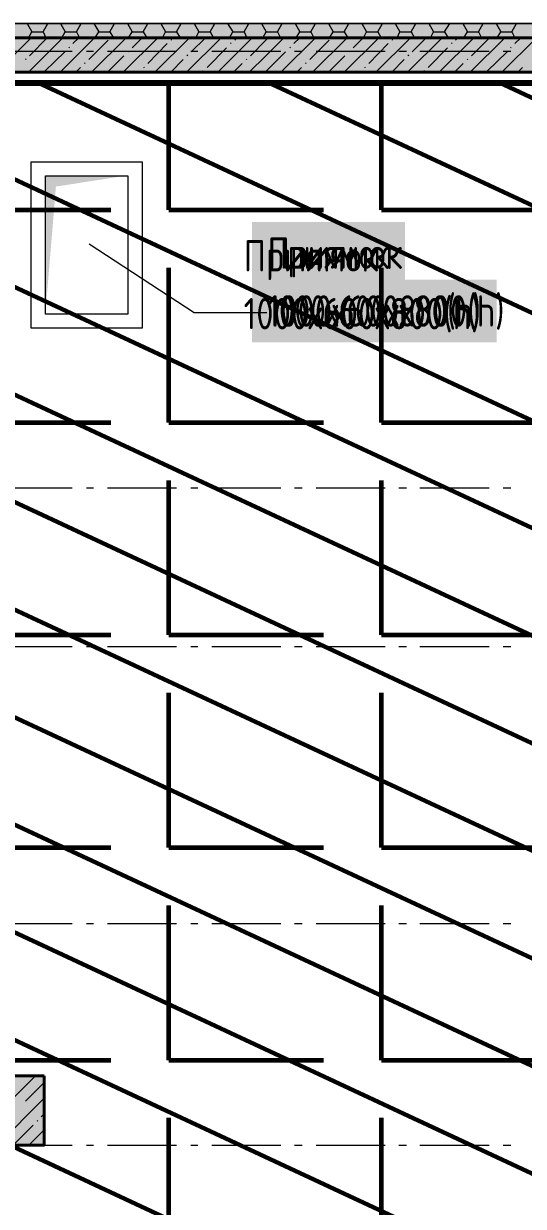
# Model space of a CAD drawing. Header units: millimetres. Extents: x -164500 to 426394, y -23753 to 102118.
# Drawn here: x -55198 to -51586, y 13528 to 22080 of the extents above; entities that cross this region are included whole.
import ezdxf

# ---------------------------------------------------------------- set-up
doc = ezdxf.new("R2010")
doc.units = ezdxf.units.MM
for name, color, linetype, lineweight in [('0) шлифовка', 5, 'Continuous', 60), ('192 подвал стенки 0.2м гидроиз', 6, 'Continuous', 60), ('414 скб подвал', 160, 'Continuous', 60)]:
    doc.layers.add(name, color=color, linetype=linetype, lineweight=lineweight)
doc.layers.add('PDF _Геометрия', color=7, linetype='Continuous', true_color=0x1f1f1f)
doc.layers.add('PDF _Сплошная заливка', color=7, linetype='Continuous', true_color=0xffffff)
doc.layers.add('PDF _Текст', color=7, linetype='Continuous')
doc.styles.get("Standard").update_dxf_attribs({"font": 'ГОСТ тип А.ttf'})
doc.styles.add('СПДС', font='ГОСТ тип А.ttf', dxfattribs={"width": 0.9})
doc.linetypes.add('зигзаг', pattern='A,0.00254,-5.08,[131,ltypeshp.shx,S=5.08,R=0,X=-5.08,Y=0],-10.16,[131,ltypeshp.shx,S=5.08,R=180,X=5.08,Y=0],-5.08', length=20.32254)

msp = doc.modelspace()

# ---------------------------------------------------------------- hatches: boundary and pattern name
at = {"layer": '0) шлифовка', "true_color": 0x2776bb}
h = msp.add_hatch(dxfattribs=at)
h.set_pattern_fill('ANSI31', color=152, scale=222, angle=110)
h.set_pattern_definition([(155, (205553.1, 26879), (-297.8825, -638.811), [])])
h.paths.add_polyline_path([(-45805.689, 11171.427), (-55345.934, 11171.427), (-55345.934, 21656.377), (-45805.689, 21656.377)])
at = {"layer": '414 скб подвал'}
h = msp.add_hatch(dxfattribs=at)
h.set_pattern_fill('ANGLE', color=256, scale=220)
h.set_pattern_definition([(0, (205553.1, 26879), (0, 1536.7), [1117.6, -419.1]), (90, (205553.1, 26879), (-1536.7, 9e-14), [1117.6, -419.1])])
h.paths.add_polyline_path([(-45805.689, 11171.427), (-55345.934, 11171.427), (-55345.934, 21656.377), (-45805.689, 21656.377)])
at = {"layer": 'PDF _Сплошная заливка', "linetype": 'зигзаг', "transparency": 33554559}
h = msp.add_hatch(color=256, dxfattribs=at)
h.paths.add_polyline_path([(-50592.757, 21728.394), (-50592.757, 21978.339), (-53448.052, 21978.339), (-53448.052, 21728.394)])
h.paths.add_polyline_path([(-50092.869, 21978.339), (-50092.869, 21728.394), (-45792.98, 21728.394), (-45792.98, 21978.339)])
msp.add_hatch(color=7, dxfattribs=at).paths.add_polyline_path([(-54498.666, 20974.325), (-54473.265, 20978.559), (-54473.265, 20978.562), (-55040.918, 20978.562), (-55040.918, 19983.021), (-54968.9, 20847.235), (-54964.663, 20902.307), (-54935.009, 20906.544), (-54909.591, 20910.78), (-54879.937, 20915.016), (-54854.518, 20919.253), (-54824.864, 20923.489), (-54774.028, 20931.962), (-54744.374, 20936.198), (-54718.955, 20940.434), (-54689.301, 20944.671), (-54663.883, 20948.907), (-54634.229, 20953.144), (-54583.392, 20961.616), (-54553.738, 20965.853), (-54528.32, 20970.089)])

# ---------------------------------------------------------------- linework, layer by layer
at = {"layer": '0) шлифовка'}
msp.add_lwpolyline([(-45805.689, 11171.427), (-55345.934, 11171.427), (-55345.934, 21656.377), (-45805.689, 21656.377)], close=True, dxfattribs=at)
at = {"layer": '192 подвал стенки 0.2м гидроиз'}
msp.add_lwpolyline([(-55358.643, 13971.65), (-55358.643, 21647.904), (-45792.98, 21647.904), (-45792.98, 19027.945)], dxfattribs=at)
at = {"layer": 'PDF _Геометрия', "color": 7, "lineweight": 9}
for points in [[(-30948.833, 22080.011), (-30948.833, 461.951), (-30948.833, 22080.011), (-31050.505, 22080.011), (-62992.534, 22080.011), (-31050.505, 22080.011)], [(-55142.59, 19877.112), (-55142.59, 21080.234), (-54341.921, 21080.234), (-54341.921, 19877.112)], [(-54443.593, 19978.785), (-55040.918, 19978.785), (-55040.918, 20978.562), (-54443.593, 20978.562)]]:
    msp.add_lwpolyline(points, close=True, dxfattribs=at)
at = {"layer": 'PDF _Геометрия', "color": 251, "lineweight": 9, "true_color": 0x4a4a4a}
for points in [[(-55172.244, 22080.011), (-55138.353, 22020.702), (-55057.863, 22020.702), (-55036.681, 21978.339)], [(-55057.863, 22020.702), (-55023.972, 22080.011)], [(-54930.773, 22080.011), (-54896.882, 22020.702), (-54816.391, 22020.702), (-54795.21, 21978.339)], [(-54816.391, 22020.702), (-54782.501, 22080.011)], [(-54689.301, 22080.011), (-54655.41, 22020.702), (-54574.92, 22020.702), (-54549.502, 21978.339)], [(-54574.92, 22020.702), (-54541.029, 22080.011)], [(-54447.83, 22080.011), (-54413.939, 22020.702), (-54333.448, 22020.702), (-54308.03, 21978.339)], [(-54333.448, 22020.702), (-54299.557, 22080.011)], [(-54206.358, 22080.011), (-54172.467, 22020.702), (-54091.977, 22020.702), (-54066.559, 21978.339)], [(-54091.977, 22020.702), (-54058.086, 22080.011)], [(-53964.886, 22080.011), (-53930.996, 22020.702), (-53850.505, 22020.702), (-53825.087, 21978.339)], [(-53850.505, 22020.702), (-53816.614, 22080.011)], [(-53723.415, 22080.011), (-53685.288, 22020.702), (-53604.797, 22020.702), (-53583.615, 21978.339)], [(-53604.797, 22020.702), (-53570.906, 22080.011)], [(-53477.707, 22080.011), (-53443.816, 22020.702), (-53363.326, 22020.702), (-53342.144, 21978.339)], [(-53363.326, 22020.702), (-53329.435, 22080.011)], [(-53236.235, 22080.011), (-53202.345, 22020.702), (-53121.854, 22020.702), (-53100.672, 21978.339)], [(-53121.854, 22020.702), (-53087.963, 22080.011)], [(-52994.764, 22080.011), (-52960.873, 22020.702), (-52880.382, 22020.702), (-52854.964, 21978.339)], [(-52880.382, 22020.702), (-52846.492, 22080.011)], [(-52753.292, 22080.011), (-52719.401, 22020.702), (-52638.911, 22020.702), (-52613.493, 21978.339)], [(-52638.911, 22020.702), (-52605.02, 22080.011)], [(-52511.821, 22080.011), (-52477.93, 22020.702), (-52397.439, 22020.702), (-52372.021, 21978.339)], [(-52397.439, 22020.702), (-52363.549, 22080.011)], [(-52270.349, 22080.011), (-52236.458, 22020.702), (-52155.968, 22020.702), (-52130.55, 21978.339)], [(-52155.968, 22020.702), (-52117.841, 22080.011)], [(-52024.641, 22080.011), (-51990.75, 22020.702), (-51910.26, 22020.702), (-51889.078, 21978.339)], [(-51910.26, 22020.702), (-51876.369, 22080.011)], [(-51783.17, 22080.011), (-51749.279, 22020.702), (-51668.788, 22020.702), (-51647.607, 21978.339)], [(-51668.788, 22020.702), (-51634.898, 22080.011)], [(-55163.772, 21978.339), (-55138.353, 22020.702)], [(-54922.3, 21978.339), (-54896.882, 22020.702)], [(-54680.828, 21978.339), (-54655.41, 22020.702)], [(-54439.357, 21978.339), (-54413.939, 22020.702)], [(-54193.649, 21978.339), (-54172.467, 22020.702)], [(-53952.177, 21978.339), (-53930.996, 22020.702)], [(-53710.706, 21978.339), (-53685.288, 22020.702)], [(-53469.234, 21978.339), (-53443.816, 22020.702)], [(-53227.763, 21978.339), (-53202.345, 22020.702)], [(-52986.291, 21978.339), (-52960.873, 22020.702)], [(-52740.583, 21978.339), (-52719.401, 22020.702)], [(-52499.112, 21978.339), (-52477.93, 22020.702)], [(-52257.64, 21978.339), (-52236.458, 22020.702)], [(-52016.168, 21978.339), (-51990.75, 22020.702)], [(-51774.697, 21978.339), (-51749.279, 22020.702)]]:
    msp.add_lwpolyline(points, dxfattribs=at)
at = {"layer": 'PDF _Геометрия', "color": 7, "lineweight": 9}
for points in [[(-53448.052, 21978.339), (-31050.505, 21978.339), (-31050.505, 461.951), (-66805.243, 461.951)], [(-55345.934, 21880.903), (-54846.046, 21880.903)], [(-54744.374, 21880.903), (-54693.537, 21880.903)], [(-54591.865, 21880.903), (-54091.977, 21880.903)], [(-53990.304, 21880.903), (-53939.468, 21880.903)], [(-53837.796, 21880.903), (-53337.908, 21880.903)], [(-53240.472, 21880.903), (-53185.399, 21880.903)], [(-53083.727, 21880.903), (-52583.838, 21880.903)], [(-52486.403, 21880.903), (-52431.33, 21880.903)], [(-52333.894, 21880.903), (-51834.006, 21880.903)], [(-51732.333, 21880.903), (-51677.261, 21880.903)], [(-54723.192, 20487.146), (-53964.886, 19991.494), (-53439.58, 19991.494)], [(-55345.934, 18724.827), (-54846.046, 18724.827)], [(-54744.374, 18724.827), (-54693.537, 18724.827)], [(-54591.865, 18724.827), (-54091.977, 18724.827)], [(-53990.304, 18724.827), (-53939.468, 18724.827)], [(-53837.796, 18724.827), (-53337.908, 18724.827)], [(-53240.472, 18724.827), (-53185.399, 18724.827)], [(-53083.727, 18724.827), (-52583.838, 18724.827)], [(-52486.403, 18724.827), (-52431.33, 18724.827)], [(-52333.894, 18724.827), (-51834.006, 18724.827)], [(-51732.333, 18724.827), (-51677.261, 18724.827)], [(-55345.934, 17576.778), (-54846.046, 17576.778)], [(-54744.374, 17576.778), (-54693.537, 17576.778)], [(-54591.865, 17576.778), (-54091.977, 17576.778)], [(-53990.304, 17576.778), (-53939.468, 17576.778)], [(-53837.796, 17576.778), (-53337.908, 17576.778)], [(-53240.472, 17576.778), (-53185.399, 17576.778)], [(-53083.727, 17576.778), (-52583.838, 17576.778)], [(-52486.403, 17576.778), (-52431.33, 17576.778)], [(-52333.894, 17576.778), (-51834.006, 17576.778)], [(-51732.333, 17576.778), (-51677.261, 17576.778)], [(-55345.934, 15572.987), (-54846.046, 15572.987)], [(-54744.374, 15572.987), (-54693.537, 15572.987)], [(-54591.865, 15572.987), (-54091.977, 15572.987)], [(-53990.304, 15572.987), (-53939.468, 15572.987)], [(-53837.796, 15572.987), (-53337.908, 15572.987)], [(-53240.472, 15572.987), (-53185.399, 15572.987)], [(-53083.727, 15572.987), (-52583.838, 15572.987)], [(-52486.403, 15572.987), (-52431.33, 15572.987)], [(-52333.894, 15572.987), (-51834.006, 15572.987)], [(-51732.333, 15572.987), (-51677.261, 15572.987)], [(-55345.934, 13971.65), (-54846.046, 13971.65)], [(-54744.374, 13971.65), (-54693.537, 13971.65)], [(-54591.865, 13971.65), (-54091.977, 13971.65)], [(-53990.304, 13971.65), (-53939.468, 13971.65)], [(-53837.796, 13971.65), (-53337.908, 13971.65)], [(-53240.472, 13971.65), (-53185.399, 13971.65)], [(-53083.727, 13971.65), (-52583.838, 13971.65)], [(-52486.403, 13971.65), (-52431.33, 13971.65)], [(-52333.894, 13971.65), (-51834.006, 13971.65)], [(-51732.333, 13971.65), (-51677.261, 13971.65)]]:
    msp.add_lwpolyline(points, dxfattribs=at)
at = {"layer": 'PDF _Геометрия', "color": 7, "lineweight": 40}
for points in [[(-53448.052, 21978.339), (-62907.807, 21978.339), (-62992.534, 21978.339), (-62907.807, 21978.339)], [(-55049.39, 14471.538), (-55549.279, 14471.538), (-55549.279, 13971.65), (-55049.39, 13971.65)]]:
    msp.add_lwpolyline(points, close=True, dxfattribs=at)
at = {"layer": 'PDF _Геометрия', "lineweight": 9}
for points in [[(-55566.224, 21550.468), (-55392.534, 21728.394), (-55142.59, 21978.339)], [(-55163.772, 21728.394), (-54913.827, 21978.339)], [(-55155.299, 21847.012), (-55028.209, 21978.339)], [(-54935.009, 21728.394), (-54685.065, 21978.339)], [(-54841.809, 21935.975), (-54799.446, 21978.339)], [(-54706.246, 21728.394), (-54456.302, 21978.339)], [(-54477.484, 21728.394), (-54227.54, 21978.339)], [(-54413.939, 21906.321), (-54341.921, 21978.339)], [(-54248.721, 21728.394), (-53998.777, 21978.339)], [(-54019.959, 21728.394), (-53770.015, 21978.339)], [(-53986.068, 21876.666), (-53884.396, 21978.339)], [(-53795.433, 21728.394), (-53545.488, 21978.339)], [(-53672.579, 21961.393), (-53655.633, 21978.339)], [(-53566.67, 21728.394), (-53448.052, 21847.012), (-53316.726, 21978.339)], [(-53558.197, 21847.012), (-53448.052, 21961.393), (-53431.107, 21978.339)], [(-53337.908, 21728.394), (-53087.963, 21978.339)], [(-53244.708, 21935.975), (-53202.345, 21978.339)], [(-53109.145, 21728.394), (-52859.201, 21978.339)], [(-52880.382, 21728.394), (-52630.438, 21978.339)], [(-52816.837, 21906.321), (-52744.819, 21978.339)], [(-52651.62, 21728.394), (-52401.676, 21978.339)], [(-52422.857, 21728.394), (-52172.913, 21978.339)], [(-52388.967, 21876.666), (-52287.294, 21978.339)], [(-52194.095, 21728.394), (-51944.151, 21978.339)], [(-52075.477, 21961.393), (-52058.532, 21978.339)], [(-51969.569, 21728.394), (-51719.624, 21978.339)], [(-51961.096, 21847.012), (-51829.769, 21978.339)], [(-51740.806, 21728.394), (-51490.862, 21978.339)], [(-51647.607, 21935.975), (-51605.243, 21978.339)], [(-54871.464, 21906.321), (-54867.228, 21910.557)], [(-54727.428, 21821.594), (-54587.629, 21961.393)], [(-54299.557, 21791.94), (-54159.758, 21935.975)], [(-54130.104, 21961.393), (-54125.867, 21969.866)], [(-53871.687, 21762.285), (-53731.887, 21906.321)], [(-53702.233, 21935.975), (-53697.997, 21940.212)], [(-53274.362, 21906.321), (-53270.126, 21910.557)], [(-53130.327, 21821.594), (-52990.527, 21961.393)], [(-52702.456, 21791.94), (-52562.657, 21935.975)], [(-52533.002, 21961.393), (-52528.766, 21969.866)], [(-52274.585, 21762.285), (-52134.786, 21906.321)], [(-52105.132, 21935.975), (-52100.895, 21940.212)], [(-51677.261, 21906.321), (-51673.025, 21910.557)], [(-55184.953, 21821.594), (-55180.717, 21825.83)], [(-55045.154, 21736.867), (-54901.118, 21876.666)], [(-54591.865, 21728.394), (-54473.248, 21847.012)], [(-54443.593, 21876.666), (-54439.357, 21880.903)], [(-54134.34, 21728.394), (-54045.377, 21821.594)], [(-54015.722, 21847.012), (-54011.486, 21855.485)], [(-53587.852, 21821.594), (-53583.615, 21825.83)], [(-53443.816, 21736.867), (-53304.017, 21876.666)], [(-52994.764, 21728.394), (-52876.146, 21847.012)], [(-52846.492, 21876.666), (-52842.255, 21880.903)], [(-52537.239, 21728.394), (-52448.275, 21821.594)], [(-52418.621, 21847.012), (-52414.385, 21855.485)], [(-51990.75, 21821.594), (-51986.514, 21825.83)], [(-51846.715, 21736.867), (-51702.679, 21876.666)], [(-54820.628, 21728.394), (-54786.737, 21762.285)], [(-54757.083, 21791.94), (-54752.846, 21796.176)], [(-54363.103, 21728.394), (-54358.866, 21736.867)], [(-54329.212, 21762.285), (-54324.976, 21766.521)], [(-53901.341, 21736.867), (-53897.105, 21741.103)], [(-53681.051, 21728.394), (-53617.506, 21791.94)], [(-53223.526, 21728.394), (-53189.636, 21762.285)], [(-53159.981, 21791.94), (-53155.745, 21796.176)], [(-52766.001, 21728.394), (-52761.765, 21736.867)], [(-52732.11, 21762.285), (-52727.874, 21766.521)], [(-52304.24, 21736.867), (-52300.003, 21741.103)], [(-52083.95, 21728.394), (-52020.405, 21791.94)], [(-51626.425, 21728.394), (-51592.534, 21762.285)], [(-55612.824, 13971.65), (-55549.279, 14039.431), (-55112.935, 14471.538)], [(-55184.953, 14289.375), (-55049.39, 14424.938)], [(-55388.298, 13971.65), (-55049.39, 14310.557)], [(-55070.572, 14174.994), (-55049.39, 14196.176)], [(-55269.68, 13975.886), (-55129.881, 14115.685)], [(-55100.226, 14145.34), (-55095.99, 14149.576)], [(-55159.535, 13971.65), (-55049.39, 14081.795)]]:
    msp.add_lwpolyline(points, dxfattribs=at)
at = {"layer": 'PDF _Геометрия', "color": 7, "lineweight": 40}
for points in [[(-50092.869, 21728.394), (-45792.98, 21728.394), (-45792.98, 21978.339), (-53448.052, 21978.339)], [(-63094.206, 21728.394), (-55566.224, 21728.394), (-55566.224, 18326.611), (-61353.069, 18326.611), (-61573.359, 18326.611), (-61573.359, 14191.94), (-61670.795, 14191.94), (-61670.795, 13971.65), (-61353.069, 13971.65), (-61353.069, 14191.94), (-61353.069, 16183.021), (-57650.505, 16183.021), (-57650.505, 15784.805), (-57430.215, 15784.805), (-57430.215, 16183.021), (-57430.215, 16403.311), (-58429.992, 16403.311), (-58429.992, 18106.321), (-55345.934, 18106.321), (-55345.934, 18326.611), (-55345.934, 21728.394), (-53448.052, 21728.394), (-50592.757, 21728.394)]]:
    msp.add_lwpolyline(points, dxfattribs=at)
at = {"layer": 'PDF _Сплошная заливка', "linetype": 'зигзаг', "lineweight": 5, "transparency": 33554559}
for points in [[(-62992.534, 22080.011), (-62992.534, 21978.339), (-31050.505, 22080.011), (-31050.505, 21978.339)], [(-63094.206, 21978.339), (-63094.206, 21728.394), (-53448.052, 21978.339), (-53448.052, 21728.394)], [(-55549.279, 14471.538), (-55549.279, 13971.65), (-55049.407, 14471.538), (-55049.407, 13971.65)]]:
    msp.add_solid(points, dxfattribs=at)

# ---------------------------------------------------------------- texts
at = {"linetype": 'зигзаг', "attachment_point": 4, "style": 'СПДС', "bg_fill": 1, "box_fill_scale": 1.5, "bg_fill_color": 7, "bg_fill_true_color": 16777215, "bg_fill_transparency": 0}
for s, insert, char_height in [('Приямок', (-53434.525, 20389.321), 226.8403), ('1000х600х800(h)', (-53434.525, 19991.087), 226.84032)]:
    msp.add_mtext(s, dxfattribs=dict(at, insert=insert, char_height=char_height))
at = {"layer": 'PDF _Текст', "linetype": 'зигзаг', "attachment_point": 4}
for s, insert, char_height in [('Приямок', (-53434.525, 20389.321), 226.8403), ('Приямок', (-53607.966, 20370.169), 226.8403), ('1000х600х800(h)', (-53607.966, 19971.935), 226.84032), ('1000х600х800(h)', (-53434.525, 19991.087), 226.84032)]:
    msp.add_mtext(s, dxfattribs=dict(at, insert=insert, char_height=char_height))

doc.saveas('drawing.dxf')
